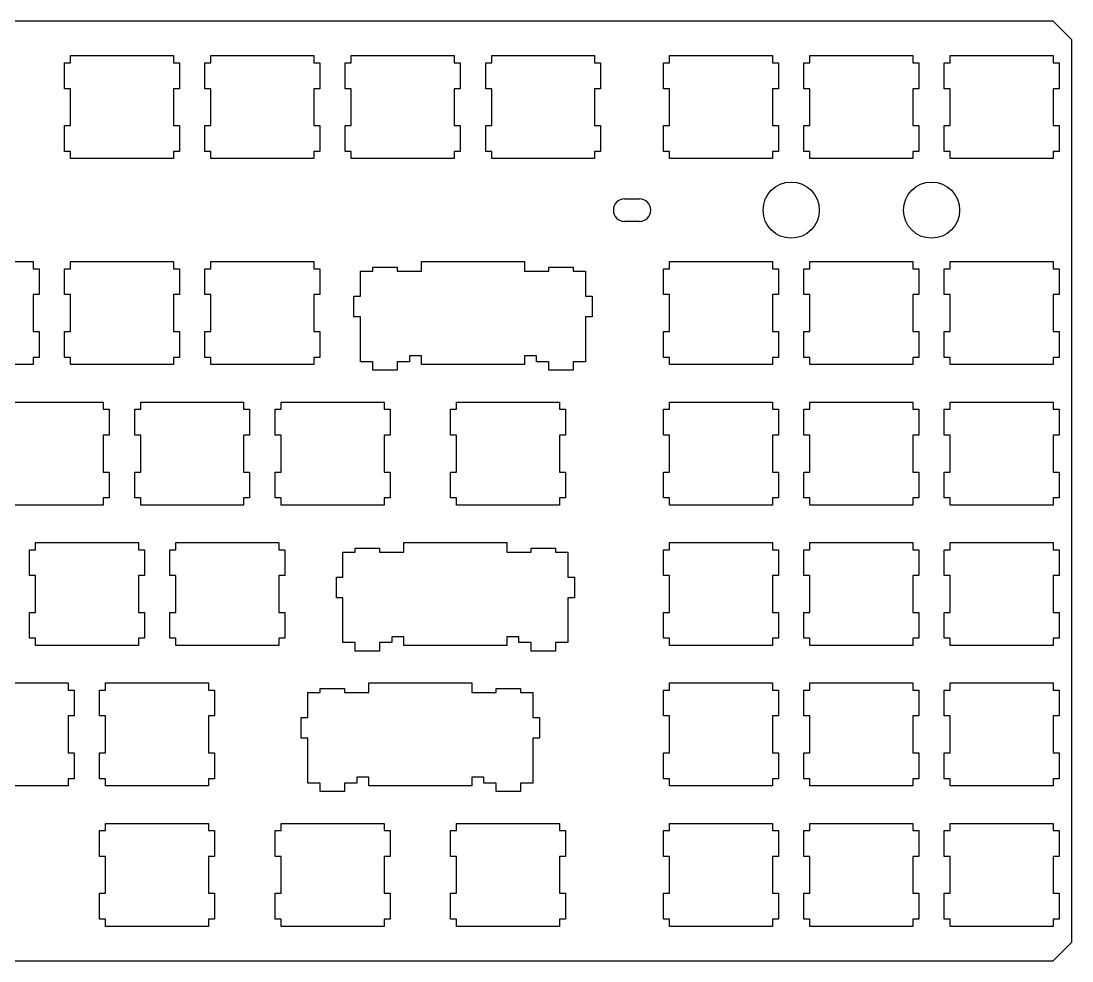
# Model space of a CAD drawing. Header units: inches. Extents: x 0.1 to 13.8, y 0.2 to 5.2.
# Drawn here: x 8.21 to 13.82, y 0.18 to 5.2 of the extents above; entities that cross this region are included whole.
import ezdxf

# ---------------------------------------------------------------- set-up
doc = ezdxf.new("R2010")
doc.units = ezdxf.units.IN
doc.header["$MEASUREMENT"] = 0
doc.layers.add('BLACK', color=1, linetype='Continuous', true_color=0xff0000)

msp = doc.modelspace()

# ---------------------------------------------------------------- linework, layer by layer
at = {"layer": 'BLACK', "color": 7, "true_color": 0xffffff}
for p, q in [((13.725, 5.195), (0.225, 5.195)), ((13.825, 5.095), (13.725, 5.195)), ((13.825, 0.275), (13.825, 5.095)), ((8.475, 5.01), (9.025, 5.01)), ((8.475, 4.9714), (8.475, 5.01)), ((9.025, 5.01), (9.025, 4.9714)), ((9.225, 5.01), (9.775, 5.01)), ((9.225, 4.9714), (9.225, 5.01)), ((9.775, 5.01), (9.775, 4.9714)), ((9.975, 5.01), (10.525, 5.01)), ((9.975, 4.9714), (9.975, 5.01)), ((10.525, 5.01), (10.525, 4.9714)), ((10.725, 5.01), (11.275, 5.01)), ((10.725, 4.9714), (10.725, 5.01)), ((11.275, 5.01), (11.275, 4.9714)), ((11.675, 5.01), (12.225, 5.01)), ((11.675, 4.9714), (11.675, 5.01)), ((12.225, 5.01), (12.225, 4.9714)), ((12.425, 5.01), (12.975, 5.01)), ((12.425, 4.9714), (12.425, 5.01)), ((12.975, 5.01), (12.975, 4.9714)), ((13.175, 5.01), (13.725, 5.01)), ((13.175, 4.9714), (13.175, 5.01)), ((13.725, 5.01), (13.725, 4.9714)), ((8.443, 4.8336), (8.443, 4.9714)), ((8.443, 4.9714), (8.475, 4.9714)), ((9.025, 4.9714), (9.057, 4.9714)), ((9.057, 4.9714), (9.057, 4.8336)), ((9.193, 4.8336), (9.193, 4.9714)), ((9.193, 4.9714), (9.225, 4.9714)), ((9.775, 4.9714), (9.807, 4.9714)), ((9.807, 4.9714), (9.807, 4.8336)), ((9.943, 4.8336), (9.943, 4.9714)), ((9.943, 4.9714), (9.975, 4.9714)), ((10.525, 4.9714), (10.557, 4.9714)), ((10.557, 4.9714), (10.557, 4.8336)), ((10.693, 4.8336), (10.693, 4.9714)), ((10.693, 4.9714), (10.725, 4.9714)), ((11.275, 4.9714), (11.307, 4.9714)), ((11.307, 4.9714), (11.307, 4.8336)), ((11.643, 4.8336), (11.643, 4.9714)), ((11.643, 4.9714), (11.675, 4.9714)), ((12.225, 4.9714), (12.257, 4.9714)), ((12.257, 4.9714), (12.257, 4.8336)), ((12.393, 4.8336), (12.393, 4.9714)), ((12.393, 4.9714), (12.425, 4.9714)), ((12.975, 4.9714), (13.007, 4.9714)), ((13.007, 4.9714), (13.007, 4.8336)), ((13.143, 4.8336), (13.143, 4.9714)), ((13.143, 4.9714), (13.175, 4.9714)), ((13.725, 4.9714), (13.757, 4.9714)), ((13.757, 4.9714), (13.757, 4.8336)), ((8.475, 4.8336), (8.443, 4.8336)), ((8.475, 4.6364), (8.475, 4.8336)), ((9.057, 4.8336), (9.025, 4.8336)), ((9.025, 4.8336), (9.025, 4.6364)), ((9.225, 4.8336), (9.193, 4.8336)), ((9.225, 4.6364), (9.225, 4.8336)), ((9.807, 4.8336), (9.775, 4.8336)), ((9.775, 4.8336), (9.775, 4.6364)), ((9.975, 4.8336), (9.943, 4.8336)), ((9.975, 4.6364), (9.975, 4.8336)), ((10.557, 4.8336), (10.525, 4.8336)), ((10.525, 4.8336), (10.525, 4.6364)), ((10.725, 4.8336), (10.693, 4.8336)), ((10.725, 4.6364), (10.725, 4.8336)), ((11.307, 4.8336), (11.275, 4.8336)), ((11.275, 4.8336), (11.275, 4.6364)), ((11.675, 4.8336), (11.643, 4.8336)), ((11.675, 4.6364), (11.675, 4.8336)), ((12.257, 4.8336), (12.225, 4.8336)), ((12.225, 4.8336), (12.225, 4.6364)), ((12.425, 4.8336), (12.393, 4.8336)), ((12.425, 4.6364), (12.425, 4.8336)), ((13.007, 4.8336), (12.975, 4.8336)), ((12.975, 4.8336), (12.975, 4.6364)), ((13.175, 4.8336), (13.143, 4.8336)), ((13.175, 4.6364), (13.175, 4.8336)), ((13.757, 4.8336), (13.725, 4.8336)), ((13.725, 4.8336), (13.725, 4.6364)), ((8.443, 4.4986), (8.443, 4.6364)), ((8.443, 4.6364), (8.475, 4.6364)), ((9.025, 4.6364), (9.057, 4.6364)), ((9.057, 4.6364), (9.057, 4.4986)), ((9.193, 4.4986), (9.193, 4.6364)), ((9.193, 4.6364), (9.225, 4.6364)), ((9.775, 4.6364), (9.807, 4.6364)), ((9.807, 4.6364), (9.807, 4.4986)), ((9.943, 4.4986), (9.943, 4.6364)), ((9.943, 4.6364), (9.975, 4.6364)), ((10.525, 4.6364), (10.557, 4.6364)), ((10.557, 4.6364), (10.557, 4.4986)), ((10.693, 4.4986), (10.693, 4.6364)), ((10.693, 4.6364), (10.725, 4.6364)), ((11.275, 4.6364), (11.307, 4.6364)), ((11.307, 4.6364), (11.307, 4.4986)), ((11.643, 4.4986), (11.643, 4.6364)), ((11.643, 4.6364), (11.675, 4.6364)), ((12.225, 4.6364), (12.257, 4.6364)), ((12.257, 4.6364), (12.257, 4.4986)), ((12.393, 4.4986), (12.393, 4.6364)), ((12.393, 4.6364), (12.425, 4.6364)), ((12.975, 4.6364), (13.007, 4.6364)), ((13.007, 4.6364), (13.007, 4.4986)), ((13.143, 4.4986), (13.143, 4.6364)), ((13.143, 4.6364), (13.175, 4.6364)), ((13.725, 4.6364), (13.757, 4.6364)), ((13.757, 4.6364), (13.757, 4.4986)), ((8.475, 4.4986), (8.443, 4.4986)), ((8.475, 4.46), (8.475, 4.4986)), ((9.057, 4.4986), (9.025, 4.4986)), ((9.025, 4.4986), (9.025, 4.46)), ((9.225, 4.4986), (9.193, 4.4986)), ((9.225, 4.46), (9.225, 4.4986)), ((9.807, 4.4986), (9.775, 4.4986)), ((9.775, 4.4986), (9.775, 4.46)), ((9.975, 4.4986), (9.943, 4.4986)), ((9.975, 4.46), (9.975, 4.4986)), ((10.557, 4.4986), (10.525, 4.4986)), ((10.525, 4.4986), (10.525, 4.46)), ((10.725, 4.4986), (10.693, 4.4986)), ((10.725, 4.46), (10.725, 4.4986)), ((11.307, 4.4986), (11.275, 4.4986)), ((11.275, 4.4986), (11.275, 4.46)), ((11.675, 4.4986), (11.643, 4.4986)), ((11.675, 4.46), (11.675, 4.4986)), ((12.257, 4.4986), (12.225, 4.4986)), ((12.225, 4.4986), (12.225, 4.46)), ((12.425, 4.4986), (12.393, 4.4986)), ((12.425, 4.46), (12.425, 4.4986)), ((13.007, 4.4986), (12.975, 4.4986)), ((12.975, 4.4986), (12.975, 4.46)), ((13.175, 4.4986), (13.143, 4.4986)), ((13.175, 4.46), (13.175, 4.4986)), ((13.757, 4.4986), (13.725, 4.4986)), ((13.725, 4.4986), (13.725, 4.46)), ((9.025, 4.46), (8.475, 4.46)), ((9.775, 4.46), (9.225, 4.46)), ((10.525, 4.46), (9.975, 4.46)), ((11.275, 4.46), (10.725, 4.46)), ((12.225, 4.46), (11.675, 4.46)), ((12.975, 4.46), (12.425, 4.46)), ((13.725, 4.46), (13.175, 4.46)), ((11.435, 4.245), (11.515, 4.245)), ((11.515, 4.125), (11.435, 4.125)), ((7.725, 3.91), (8.275, 3.91)), ((8.275, 3.91), (8.275, 3.8714)), ((8.475, 3.91), (9.025, 3.91)), ((8.475, 3.8714), (8.475, 3.91)), ((9.025, 3.91), (9.025, 3.8714)), ((9.225, 3.91), (9.775, 3.91)), ((9.225, 3.8714), (9.225, 3.91)), ((9.775, 3.91), (9.775, 3.8714)), ((10.09, 3.859), (10.09, 3.88)), ((10.09, 3.88), (10.22, 3.88)), ((10.22, 3.88), (10.22, 3.859)), ((10.35, 3.91), (10.9, 3.91)), ((10.35, 3.859), (10.35, 3.91)), ((10.9, 3.91), (10.9, 3.859)), ((11.03, 3.859), (11.03, 3.88)), ((11.03, 3.88), (11.16, 3.88)), ((11.16, 3.88), (11.16, 3.859)), ((11.675, 3.91), (12.225, 3.91)), ((11.675, 3.8714), (11.675, 3.91)), ((12.225, 3.91), (12.225, 3.8714)), ((12.425, 3.91), (12.975, 3.91)), ((12.425, 3.8714), (12.425, 3.91)), ((12.975, 3.91), (12.975, 3.8714)), ((13.175, 3.91), (13.725, 3.91)), ((13.175, 3.8714), (13.175, 3.91)), ((13.725, 3.91), (13.725, 3.8714)), ((8.275, 3.8714), (8.307, 3.8714)), ((8.307, 3.8714), (8.307, 3.7336)), ((8.443, 3.7336), (8.443, 3.8714)), ((8.443, 3.8714), (8.475, 3.8714)), ((9.025, 3.8714), (9.057, 3.8714)), ((9.057, 3.8714), (9.057, 3.7336)), ((9.193, 3.7336), (9.193, 3.8714)), ((9.193, 3.8714), (9.225, 3.8714)), ((9.775, 3.8714), (9.807, 3.8714)), ((9.807, 3.8714), (9.807, 3.7336)), ((10.024, 3.725), (10.024, 3.859)), ((10.024, 3.859), (10.09, 3.859)), ((10.22, 3.859), (10.35, 3.859)), ((10.9, 3.859), (11.03, 3.859)), ((11.16, 3.859), (11.226, 3.859)), ((11.226, 3.859), (11.226, 3.725)), ((11.643, 3.7336), (11.643, 3.8714)), ((11.643, 3.8714), (11.675, 3.8714)), ((12.225, 3.8714), (12.257, 3.8714)), ((12.257, 3.8714), (12.257, 3.7336)), ((12.393, 3.7336), (12.393, 3.8714)), ((12.393, 3.8714), (12.425, 3.8714)), ((12.975, 3.8714), (13.007, 3.8714)), ((13.007, 3.8714), (13.007, 3.7336)), ((13.143, 3.7336), (13.143, 3.8714)), ((13.143, 3.8714), (13.175, 3.8714)), ((13.725, 3.8714), (13.757, 3.8714)), ((13.757, 3.8714), (13.757, 3.7336)), ((8.307, 3.7336), (8.275, 3.7336)), ((8.275, 3.7336), (8.275, 3.5364)), ((8.475, 3.7336), (8.443, 3.7336)), ((8.475, 3.5364), (8.475, 3.7336)), ((9.057, 3.7336), (9.025, 3.7336)), ((9.025, 3.7336), (9.025, 3.5364)), ((9.225, 3.7336), (9.193, 3.7336)), ((9.225, 3.5364), (9.225, 3.7336)), ((9.807, 3.7336), (9.775, 3.7336)), ((9.775, 3.7336), (9.775, 3.5364)), ((9.989, 3.615), (9.989, 3.725)), ((9.989, 3.725), (10.024, 3.725)), ((11.226, 3.725), (11.261, 3.725)), ((11.261, 3.725), (11.261, 3.615)), ((11.675, 3.7336), (11.643, 3.7336)), ((11.675, 3.5364), (11.675, 3.7336)), ((12.257, 3.7336), (12.225, 3.7336)), ((12.225, 3.7336), (12.225, 3.5364)), ((12.425, 3.7336), (12.393, 3.7336)), ((12.425, 3.5364), (12.425, 3.7336)), ((13.007, 3.7336), (12.975, 3.7336)), ((12.975, 3.7336), (12.975, 3.5364)), ((13.175, 3.7336), (13.143, 3.7336)), ((13.175, 3.5364), (13.175, 3.7336)), ((13.757, 3.7336), (13.725, 3.7336)), ((13.725, 3.7336), (13.725, 3.5364)), ((10.024, 3.615), (9.989, 3.615)), ((10.024, 3.375), (10.024, 3.615)), ((11.261, 3.615), (11.226, 3.615)), ((11.226, 3.615), (11.226, 3.375)), ((8.275, 3.5364), (8.307, 3.5364)), ((8.307, 3.5364), (8.307, 3.3986)), ((8.443, 3.3986), (8.443, 3.5364)), ((8.443, 3.5364), (8.475, 3.5364)), ((9.025, 3.5364), (9.057, 3.5364)), ((9.057, 3.5364), (9.057, 3.3986)), ((9.193, 3.3986), (9.193, 3.5364)), ((9.193, 3.5364), (9.225, 3.5364)), ((9.775, 3.5364), (9.807, 3.5364)), ((9.807, 3.5364), (9.807, 3.3986)), ((11.643, 3.3986), (11.643, 3.5364)), ((11.643, 3.5364), (11.675, 3.5364)), ((12.225, 3.5364), (12.257, 3.5364)), ((12.257, 3.5364), (12.257, 3.3986)), ((12.393, 3.3986), (12.393, 3.5364)), ((12.393, 3.5364), (12.425, 3.5364)), ((12.975, 3.5364), (13.007, 3.5364)), ((13.007, 3.5364), (13.007, 3.3986)), ((13.143, 3.3986), (13.143, 3.5364)), ((13.143, 3.5364), (13.175, 3.5364)), ((13.725, 3.5364), (13.757, 3.5364)), ((13.757, 3.5364), (13.757, 3.3986)), ((8.307, 3.3986), (8.275, 3.3986)), ((8.275, 3.3986), (8.275, 3.36)), ((8.475, 3.3986), (8.443, 3.3986)), ((8.475, 3.36), (8.475, 3.3986)), ((9.057, 3.3986), (9.025, 3.3986)), ((9.025, 3.3986), (9.025, 3.36)), ((9.225, 3.3986), (9.193, 3.3986)), ((9.225, 3.36), (9.225, 3.3986)), ((9.807, 3.3986), (9.775, 3.3986)), ((9.775, 3.3986), (9.775, 3.36)), ((10.09, 3.375), (10.024, 3.375)), ((10.09, 3.33), (10.09, 3.375)), ((10.286, 3.375), (10.22, 3.375)), ((10.22, 3.375), (10.22, 3.33)), ((10.35, 3.406), (10.286, 3.406)), ((10.286, 3.406), (10.286, 3.375)), ((10.35, 3.36), (10.35, 3.406)), ((10.964, 3.406), (10.9, 3.406)), ((10.9, 3.406), (10.9, 3.36)), ((10.964, 3.375), (10.964, 3.406)), ((11.03, 3.375), (10.964, 3.375)), ((11.03, 3.33), (11.03, 3.375)), ((11.226, 3.375), (11.16, 3.375)), ((11.16, 3.375), (11.16, 3.33)), ((11.675, 3.3986), (11.643, 3.3986)), ((11.675, 3.36), (11.675, 3.3986)), ((12.257, 3.3986), (12.225, 3.3986)), ((12.225, 3.3986), (12.225, 3.36)), ((12.425, 3.3986), (12.393, 3.3986)), ((12.425, 3.36), (12.425, 3.3986)), ((13.007, 3.3986), (12.975, 3.3986)), ((12.975, 3.3986), (12.975, 3.36)), ((13.175, 3.3986), (13.143, 3.3986)), ((13.175, 3.36), (13.175, 3.3986)), ((13.757, 3.3986), (13.725, 3.3986)), ((13.725, 3.3986), (13.725, 3.36)), ((8.275, 3.36), (7.725, 3.36)), ((9.025, 3.36), (8.475, 3.36)), ((9.775, 3.36), (9.225, 3.36)), ((10.22, 3.33), (10.09, 3.33)), ((10.9, 3.36), (10.35, 3.36)), ((11.16, 3.33), (11.03, 3.33)), ((12.225, 3.36), (11.675, 3.36)), ((12.975, 3.36), (12.425, 3.36)), ((13.725, 3.36), (13.175, 3.36)), ((8.1, 3.16), (8.65, 3.16)), ((8.65, 3.16), (8.65, 3.1214)), ((8.85, 3.16), (9.4, 3.16)), ((8.85, 3.1214), (8.85, 3.16)), ((9.4, 3.16), (9.4, 3.1214)), ((9.6, 3.16), (10.15, 3.16)), ((9.6, 3.1214), (9.6, 3.16)), ((10.15, 3.16), (10.15, 3.1214)), ((10.5375, 3.16), (11.0875, 3.16)), ((10.5375, 3.1214), (10.5375, 3.16)), ((11.0875, 3.16), (11.0875, 3.1214)), ((11.675, 3.16), (12.225, 3.16)), ((11.675, 3.1214), (11.675, 3.16)), ((12.225, 3.16), (12.225, 3.1214)), ((12.425, 3.16), (12.975, 3.16)), ((12.425, 3.1214), (12.425, 3.16)), ((12.975, 3.16), (12.975, 3.1214)), ((13.175, 3.16), (13.725, 3.16)), ((13.175, 3.1214), (13.175, 3.16)), ((13.725, 3.16), (13.725, 3.1214)), ((8.65, 3.1214), (8.682, 3.1214)), ((8.682, 3.1214), (8.682, 2.9836)), ((8.818, 2.9836), (8.818, 3.1214)), ((8.818, 3.1214), (8.85, 3.1214)), ((9.4, 3.1214), (9.432, 3.1214)), ((9.432, 3.1214), (9.432, 2.9836)), ((9.568, 2.9836), (9.568, 3.1214)), ((9.568, 3.1214), (9.6, 3.1214)), ((10.15, 3.1214), (10.182, 3.1214)), ((10.182, 3.1214), (10.182, 2.9836)), ((10.5055, 2.9836), (10.5055, 3.1214)), ((10.5055, 3.1214), (10.5375, 3.1214)), ((11.0875, 3.1214), (11.1195, 3.1214)), ((11.1195, 3.1214), (11.1195, 2.9836)), ((11.643, 2.9836), (11.643, 3.1214)), ((11.643, 3.1214), (11.675, 3.1214)), ((12.225, 3.1214), (12.257, 3.1214)), ((12.257, 3.1214), (12.257, 2.9836)), ((12.393, 2.9836), (12.393, 3.1214)), ((12.393, 3.1214), (12.425, 3.1214)), ((12.975, 3.1214), (13.007, 3.1214)), ((13.007, 3.1214), (13.007, 2.9836)), ((13.143, 2.9836), (13.143, 3.1214)), ((13.143, 3.1214), (13.175, 3.1214)), ((13.725, 3.1214), (13.757, 3.1214)), ((13.757, 3.1214), (13.757, 2.9836)), ((8.682, 2.9836), (8.65, 2.9836)), ((8.65, 2.9836), (8.65, 2.7864)), ((8.85, 2.9836), (8.818, 2.9836)), ((8.85, 2.7864), (8.85, 2.9836)), ((9.432, 2.9836), (9.4, 2.9836)), ((9.4, 2.9836), (9.4, 2.7864)), ((9.6, 2.9836), (9.568, 2.9836)), ((9.6, 2.7864), (9.6, 2.9836)), ((10.182, 2.9836), (10.15, 2.9836)), ((10.15, 2.9836), (10.15, 2.7864)), ((10.5375, 2.9836), (10.5055, 2.9836)), ((10.5375, 2.7864), (10.5375, 2.9836)), ((11.1195, 2.9836), (11.0875, 2.9836)), ((11.0875, 2.9836), (11.0875, 2.7864)), ((11.675, 2.9836), (11.643, 2.9836)), ((11.675, 2.7864), (11.675, 2.9836)), ((12.257, 2.9836), (12.225, 2.9836)), ((12.225, 2.9836), (12.225, 2.7864)), ((12.425, 2.9836), (12.393, 2.9836)), ((12.425, 2.7864), (12.425, 2.9836)), ((13.007, 2.9836), (12.975, 2.9836)), ((12.975, 2.9836), (12.975, 2.7864)), ((13.175, 2.9836), (13.143, 2.9836)), ((13.175, 2.7864), (13.175, 2.9836)), ((13.757, 2.9836), (13.725, 2.9836)), ((13.725, 2.9836), (13.725, 2.7864)), ((8.65, 2.7864), (8.682, 2.7864)), ((8.682, 2.7864), (8.682, 2.6486)), ((8.818, 2.6486), (8.818, 2.7864)), ((8.818, 2.7864), (8.85, 2.7864)), ((9.4, 2.7864), (9.432, 2.7864)), ((9.432, 2.7864), (9.432, 2.6486)), ((9.568, 2.6486), (9.568, 2.7864)), ((9.568, 2.7864), (9.6, 2.7864)), ((10.15, 2.7864), (10.182, 2.7864)), ((10.182, 2.7864), (10.182, 2.6486)), ((10.5055, 2.6486), (10.5055, 2.7864)), ((10.5055, 2.7864), (10.5375, 2.7864)), ((11.0875, 2.7864), (11.1195, 2.7864)), ((11.1195, 2.7864), (11.1195, 2.6486)), ((11.643, 2.6486), (11.643, 2.7864)), ((11.643, 2.7864), (11.675, 2.7864)), ((12.225, 2.7864), (12.257, 2.7864)), ((12.257, 2.7864), (12.257, 2.6486)), ((12.393, 2.6486), (12.393, 2.7864)), ((12.393, 2.7864), (12.425, 2.7864)), ((12.975, 2.7864), (13.007, 2.7864)), ((13.007, 2.7864), (13.007, 2.6486)), ((13.143, 2.6486), (13.143, 2.7864)), ((13.143, 2.7864), (13.175, 2.7864)), ((13.725, 2.7864), (13.757, 2.7864)), ((13.757, 2.7864), (13.757, 2.6486)), ((8.682, 2.6486), (8.65, 2.6486)), ((8.65, 2.6486), (8.65, 2.61)), ((8.85, 2.6486), (8.818, 2.6486)), ((8.85, 2.61), (8.85, 2.6486)), ((9.432, 2.6486), (9.4, 2.6486)), ((9.4, 2.6486), (9.4, 2.61)), ((9.6, 2.6486), (9.568, 2.6486)), ((9.6, 2.61), (9.6, 2.6486)), ((10.182, 2.6486), (10.15, 2.6486)), ((10.15, 2.6486), (10.15, 2.61)), ((10.5375, 2.6486), (10.5055, 2.6486)), ((10.5375, 2.61), (10.5375, 2.6486)), ((11.1195, 2.6486), (11.0875, 2.6486)), ((11.0875, 2.6486), (11.0875, 2.61)), ((11.675, 2.6486), (11.643, 2.6486)), ((11.675, 2.61), (11.675, 2.6486)), ((12.257, 2.6486), (12.225, 2.6486)), ((12.225, 2.6486), (12.225, 2.61)), ((12.425, 2.6486), (12.393, 2.6486)), ((12.425, 2.61), (12.425, 2.6486)), ((13.007, 2.6486), (12.975, 2.6486)), ((12.975, 2.6486), (12.975, 2.61)), ((13.175, 2.6486), (13.143, 2.6486)), ((13.175, 2.61), (13.175, 2.6486)), ((13.757, 2.6486), (13.725, 2.6486)), ((13.725, 2.6486), (13.725, 2.61)), ((8.65, 2.61), (8.1, 2.61)), ((9.4, 2.61), (8.85, 2.61)), ((10.15, 2.61), (9.6, 2.61)), ((11.0875, 2.61), (10.5375, 2.61)), ((12.225, 2.61), (11.675, 2.61)), ((12.975, 2.61), (12.425, 2.61)), ((13.725, 2.61), (13.175, 2.61)), ((8.2555, 2.2336), (8.2555, 2.3714)), ((8.2555, 2.3714), (8.2875, 2.3714)), ((8.2875, 2.41), (8.8375, 2.41)), ((8.2875, 2.3714), (8.2875, 2.41)), ((8.8375, 2.41), (8.8375, 2.3714)), ((8.8375, 2.3714), (8.8695, 2.3714)), ((8.8695, 2.3714), (8.8695, 2.2336)), ((9.0055, 2.2336), (9.0055, 2.3714)), ((9.0055, 2.3714), (9.0375, 2.3714)), ((9.0375, 2.41), (9.5875, 2.41)), ((9.0375, 2.3714), (9.0375, 2.41)), ((9.5875, 2.41), (9.5875, 2.3714)), ((9.5875, 2.3714), (9.6195, 2.3714)), ((9.6195, 2.3714), (9.6195, 2.2336)), ((9.9303, 2.225), (9.9303, 2.359)), ((9.9303, 2.359), (9.9963, 2.359)), ((9.9963, 2.359), (9.9963, 2.38)), ((9.9963, 2.38), (10.1263, 2.38)), ((10.1263, 2.38), (10.1263, 2.359)), ((10.1263, 2.359), (10.2563, 2.359)), ((10.2563, 2.41), (10.8063, 2.41)), ((10.2563, 2.359), (10.2563, 2.41)), ((10.8063, 2.41), (10.8063, 2.359)), ((10.8063, 2.359), (10.9363, 2.359)), ((10.9363, 2.359), (10.9363, 2.38)), ((10.9363, 2.38), (11.0663, 2.38)), ((11.0663, 2.38), (11.0663, 2.359)), ((11.0663, 2.359), (11.1323, 2.359)), ((11.1323, 2.359), (11.1323, 2.225)), ((11.643, 2.2336), (11.643, 2.3714)), ((11.643, 2.3714), (11.675, 2.3714)), ((11.675, 2.41), (12.225, 2.41)), ((11.675, 2.3714), (11.675, 2.41)), ((12.225, 2.41), (12.225, 2.3714)), ((12.225, 2.3714), (12.257, 2.3714)), ((12.257, 2.3714), (12.257, 2.2336)), ((12.393, 2.2336), (12.393, 2.3714)), ((12.393, 2.3714), (12.425, 2.3714)), ((12.425, 2.41), (12.975, 2.41)), ((12.425, 2.3714), (12.425, 2.41)), ((12.975, 2.41), (12.975, 2.3714)), ((12.975, 2.3714), (13.007, 2.3714)), ((13.007, 2.3714), (13.007, 2.2336)), ((13.143, 2.2336), (13.143, 2.3714)), ((13.143, 2.3714), (13.175, 2.3714)), ((13.175, 2.41), (13.725, 2.41)), ((13.175, 2.3714), (13.175, 2.41)), ((13.725, 2.41), (13.725, 2.3714)), ((13.725, 2.3714), (13.757, 2.3714)), ((13.757, 2.3714), (13.757, 2.2336)), ((8.2875, 2.2336), (8.2555, 2.2336)), ((8.2875, 2.0364), (8.2875, 2.2336)), ((8.8695, 2.2336), (8.8375, 2.2336)), ((8.8375, 2.2336), (8.8375, 2.0364)), ((9.0375, 2.2336), (9.0055, 2.2336)), ((9.0375, 2.0364), (9.0375, 2.2336)), ((9.6195, 2.2336), (9.5875, 2.2336)), ((9.5875, 2.2336), (9.5875, 2.0364)), ((9.8953, 2.115), (9.8953, 2.225)), ((9.8953, 2.225), (9.9303, 2.225)), ((11.1323, 2.225), (11.1673, 2.225)), ((11.1673, 2.225), (11.1673, 2.115)), ((11.675, 2.2336), (11.643, 2.2336)), ((11.675, 2.0364), (11.675, 2.2336)), ((12.257, 2.2336), (12.225, 2.2336)), ((12.225, 2.2336), (12.225, 2.0364)), ((12.425, 2.2336), (12.393, 2.2336)), ((12.425, 2.0364), (12.425, 2.2336)), ((13.007, 2.2336), (12.975, 2.2336)), ((12.975, 2.2336), (12.975, 2.0364)), ((13.175, 2.2336), (13.143, 2.2336)), ((13.175, 2.0364), (13.175, 2.2336)), ((13.757, 2.2336), (13.725, 2.2336)), ((13.725, 2.2336), (13.725, 2.0364)), ((9.9303, 2.115), (9.8953, 2.115)), ((9.9303, 1.875), (9.9303, 2.115)), ((11.1673, 2.115), (11.1323, 2.115)), ((11.1323, 2.115), (11.1323, 1.875)), ((8.2555, 1.8986), (8.2555, 2.0364)), ((8.2555, 2.0364), (8.2875, 2.0364)), ((8.8375, 2.0364), (8.8695, 2.0364)), ((8.8695, 2.0364), (8.8695, 1.8986)), ((9.0055, 1.8986), (9.0055, 2.0364)), ((9.0055, 2.0364), (9.0375, 2.0364)), ((9.5875, 2.0364), (9.6195, 2.0364)), ((9.6195, 2.0364), (9.6195, 1.8986)), ((11.643, 1.8986), (11.643, 2.0364)), ((11.643, 2.0364), (11.675, 2.0364)), ((12.225, 2.0364), (12.257, 2.0364)), ((12.257, 2.0364), (12.257, 1.8986)), ((12.393, 1.8986), (12.393, 2.0364)), ((12.393, 2.0364), (12.425, 2.0364)), ((12.975, 2.0364), (13.007, 2.0364)), ((13.007, 2.0364), (13.007, 1.8986)), ((13.143, 1.8986), (13.143, 2.0364)), ((13.143, 2.0364), (13.175, 2.0364)), ((13.725, 2.0364), (13.757, 2.0364)), ((13.757, 2.0364), (13.757, 1.8986)), ((8.2875, 1.8986), (8.2555, 1.8986)), ((8.2875, 1.86), (8.2875, 1.8986)), ((8.8375, 1.86), (8.2875, 1.86)), ((8.8695, 1.8986), (8.8375, 1.8986)), ((8.8375, 1.8986), (8.8375, 1.86)), ((9.0375, 1.8986), (9.0055, 1.8986)), ((9.0375, 1.86), (9.0375, 1.8986)), ((9.5875, 1.86), (9.0375, 1.86)), ((9.6195, 1.8986), (9.5875, 1.8986)), ((9.5875, 1.8986), (9.5875, 1.86)), ((9.9963, 1.875), (9.9303, 1.875)), ((9.9963, 1.83), (9.9963, 1.875)), ((10.1923, 1.875), (10.1263, 1.875)), ((10.1263, 1.875), (10.1263, 1.83)), ((10.2563, 1.906), (10.1923, 1.906)), ((10.1923, 1.906), (10.1923, 1.875)), ((10.2563, 1.86), (10.2563, 1.906)), ((10.8063, 1.86), (10.2563, 1.86)), ((10.8703, 1.906), (10.8063, 1.906)), ((10.8063, 1.906), (10.8063, 1.86)), ((10.8703, 1.875), (10.8703, 1.906)), ((10.9363, 1.875), (10.8703, 1.875)), ((10.9363, 1.83), (10.9363, 1.875)), ((11.1323, 1.875), (11.0663, 1.875)), ((11.0663, 1.875), (11.0663, 1.83)), ((11.675, 1.8986), (11.643, 1.8986)), ((11.675, 1.86), (11.675, 1.8986)), ((12.225, 1.86), (11.675, 1.86)), ((12.257, 1.8986), (12.225, 1.8986)), ((12.225, 1.8986), (12.225, 1.86)), ((12.425, 1.8986), (12.393, 1.8986)), ((12.425, 1.86), (12.425, 1.8986)), ((12.975, 1.86), (12.425, 1.86)), ((13.007, 1.8986), (12.975, 1.8986)), ((12.975, 1.8986), (12.975, 1.86)), ((13.175, 1.8986), (13.143, 1.8986)), ((13.175, 1.86), (13.175, 1.8986)), ((13.725, 1.86), (13.175, 1.86)), ((13.757, 1.8986), (13.725, 1.8986)), ((13.725, 1.8986), (13.725, 1.86)), ((10.1263, 1.83), (9.9963, 1.83)), ((11.0663, 1.83), (10.9363, 1.83)), ((7.9125, 1.66), (8.4625, 1.66)), ((8.4625, 1.66), (8.4625, 1.6214)), ((8.6625, 1.66), (9.2125, 1.66)), ((8.6625, 1.6214), (8.6625, 1.66)), ((9.2125, 1.66), (9.2125, 1.6214)), ((9.8088, 1.609), (9.8088, 1.63)), ((9.8088, 1.63), (9.9388, 1.63)), ((9.9388, 1.63), (9.9388, 1.609)), ((10.0688, 1.66), (10.6188, 1.66)), ((10.0688, 1.609), (10.0688, 1.66)), ((10.6188, 1.66), (10.6188, 1.609)), ((10.7488, 1.609), (10.7488, 1.63)), ((10.7488, 1.63), (10.8788, 1.63)), ((10.8788, 1.63), (10.8788, 1.609)), ((11.675, 1.66), (12.225, 1.66)), ((11.675, 1.6214), (11.675, 1.66)), ((12.225, 1.66), (12.225, 1.6214)), ((12.425, 1.66), (12.975, 1.66)), ((12.425, 1.6214), (12.425, 1.66)), ((12.975, 1.66), (12.975, 1.6214)), ((13.175, 1.66), (13.725, 1.66)), ((13.175, 1.6214), (13.175, 1.66)), ((13.725, 1.66), (13.725, 1.6214)), ((8.4625, 1.6214), (8.4945, 1.6214)), ((8.4945, 1.6214), (8.4945, 1.4836)), ((8.6305, 1.4836), (8.6305, 1.6214)), ((8.6305, 1.6214), (8.6625, 1.6214)), ((9.2125, 1.6214), (9.2445, 1.6214)), ((9.2445, 1.6214), (9.2445, 1.4836)), ((9.7428, 1.475), (9.7428, 1.609)), ((9.7428, 1.609), (9.8088, 1.609)), ((9.9388, 1.609), (10.0688, 1.609)), ((10.6188, 1.609), (10.7488, 1.609)), ((10.8788, 1.609), (10.9448, 1.609)), ((10.9448, 1.609), (10.9448, 1.475)), ((11.643, 1.4836), (11.643, 1.6214)), ((11.643, 1.6214), (11.675, 1.6214)), ((12.225, 1.6214), (12.257, 1.6214)), ((12.257, 1.6214), (12.257, 1.4836)), ((12.393, 1.4836), (12.393, 1.6214)), ((12.393, 1.6214), (12.425, 1.6214)), ((12.975, 1.6214), (13.007, 1.6214)), ((13.007, 1.6214), (13.007, 1.4836)), ((13.143, 1.4836), (13.143, 1.6214)), ((13.143, 1.6214), (13.175, 1.6214)), ((13.725, 1.6214), (13.757, 1.6214)), ((13.757, 1.6214), (13.757, 1.4836)), ((8.4945, 1.4836), (8.4625, 1.4836)), ((8.4625, 1.4836), (8.4625, 1.2864)), ((8.6625, 1.4836), (8.6305, 1.4836)), ((8.6625, 1.2864), (8.6625, 1.4836)), ((9.2445, 1.4836), (9.2125, 1.4836)), ((9.2125, 1.4836), (9.2125, 1.2864)), ((9.7078, 1.365), (9.7078, 1.475)), ((9.7078, 1.475), (9.7428, 1.475)), ((10.9448, 1.475), (10.9798, 1.475)), ((10.9798, 1.475), (10.9798, 1.365)), ((11.675, 1.4836), (11.643, 1.4836)), ((11.675, 1.2864), (11.675, 1.4836)), ((12.257, 1.4836), (12.225, 1.4836)), ((12.225, 1.4836), (12.225, 1.2864)), ((12.425, 1.4836), (12.393, 1.4836)), ((12.425, 1.2864), (12.425, 1.4836)), ((13.007, 1.4836), (12.975, 1.4836)), ((12.975, 1.4836), (12.975, 1.2864)), ((13.175, 1.4836), (13.143, 1.4836)), ((13.175, 1.2864), (13.175, 1.4836)), ((13.757, 1.4836), (13.725, 1.4836)), ((13.725, 1.4836), (13.725, 1.2864)), ((9.7428, 1.365), (9.7078, 1.365)), ((9.7428, 1.125), (9.7428, 1.365)), ((10.9798, 1.365), (10.9448, 1.365)), ((10.9448, 1.365), (10.9448, 1.125)), ((8.4625, 1.2864), (8.4945, 1.2864)), ((8.4945, 1.2864), (8.4945, 1.1486)), ((8.6305, 1.1486), (8.6305, 1.2864)), ((8.6305, 1.2864), (8.6625, 1.2864)), ((9.2125, 1.2864), (9.2445, 1.2864)), ((9.2445, 1.2864), (9.2445, 1.1486)), ((11.643, 1.1486), (11.643, 1.2864)), ((11.643, 1.2864), (11.675, 1.2864)), ((12.225, 1.2864), (12.257, 1.2864)), ((12.257, 1.2864), (12.257, 1.1486)), ((12.393, 1.1486), (12.393, 1.2864)), ((12.393, 1.2864), (12.425, 1.2864)), ((12.975, 1.2864), (13.007, 1.2864)), ((13.007, 1.2864), (13.007, 1.1486)), ((13.143, 1.1486), (13.143, 1.2864)), ((13.143, 1.2864), (13.175, 1.2864)), ((13.725, 1.2864), (13.757, 1.2864)), ((13.757, 1.2864), (13.757, 1.1486)), ((8.4945, 1.1486), (8.4625, 1.1486)), ((8.4625, 1.1486), (8.4625, 1.11)), ((8.6625, 1.1486), (8.6305, 1.1486)), ((8.6625, 1.11), (8.6625, 1.1486)), ((9.2445, 1.1486), (9.2125, 1.1486)), ((9.2125, 1.1486), (9.2125, 1.11)), ((9.8088, 1.125), (9.7428, 1.125)), ((9.8088, 1.08), (9.8088, 1.125)), ((10.0048, 1.125), (9.9388, 1.125)), ((9.9388, 1.125), (9.9388, 1.08)), ((10.0688, 1.156), (10.0048, 1.156)), ((10.0048, 1.156), (10.0048, 1.125)), ((10.0688, 1.11), (10.0688, 1.156)), ((10.6828, 1.156), (10.6188, 1.156)), ((10.6188, 1.156), (10.6188, 1.11)), ((10.6828, 1.125), (10.6828, 1.156)), ((10.7488, 1.125), (10.6828, 1.125)), ((10.7488, 1.08), (10.7488, 1.125)), ((10.9448, 1.125), (10.8788, 1.125)), ((10.8788, 1.125), (10.8788, 1.08)), ((11.675, 1.1486), (11.643, 1.1486)), ((11.675, 1.11), (11.675, 1.1486)), ((12.257, 1.1486), (12.225, 1.1486)), ((12.225, 1.1486), (12.225, 1.11)), ((12.425, 1.1486), (12.393, 1.1486)), ((12.425, 1.11), (12.425, 1.1486)), ((13.007, 1.1486), (12.975, 1.1486)), ((12.975, 1.1486), (12.975, 1.11)), ((13.175, 1.1486), (13.143, 1.1486)), ((13.175, 1.11), (13.175, 1.1486)), ((13.757, 1.1486), (13.725, 1.1486)), ((13.725, 1.1486), (13.725, 1.11)), ((8.4625, 1.11), (7.9125, 1.11)), ((9.2125, 1.11), (8.6625, 1.11)), ((9.9388, 1.08), (9.8088, 1.08)), ((10.6188, 1.11), (10.0688, 1.11)), ((10.8788, 1.08), (10.7488, 1.08)), ((12.225, 1.11), (11.675, 1.11)), ((12.975, 1.11), (12.425, 1.11)), ((13.725, 1.11), (13.175, 1.11)), ((8.6625, 0.91), (9.2125, 0.91)), ((8.6625, 0.8714), (8.6625, 0.91)), ((9.2125, 0.91), (9.2125, 0.8714)), ((9.6, 0.91), (10.15, 0.91)), ((9.6, 0.8714), (9.6, 0.91)), ((10.15, 0.91), (10.15, 0.8714)), ((10.5375, 0.91), (11.0875, 0.91)), ((10.5375, 0.8714), (10.5375, 0.91)), ((11.0875, 0.91), (11.0875, 0.8714)), ((11.675, 0.91), (12.225, 0.91)), ((11.675, 0.8714), (11.675, 0.91)), ((12.225, 0.91), (12.225, 0.8714)), ((12.425, 0.91), (12.975, 0.91)), ((12.425, 0.8714), (12.425, 0.91)), ((12.975, 0.91), (12.975, 0.8714)), ((13.175, 0.91), (13.725, 0.91)), ((13.175, 0.8714), (13.175, 0.91)), ((13.725, 0.91), (13.725, 0.8714)), ((8.6305, 0.7336), (8.6305, 0.8714)), ((8.6305, 0.8714), (8.6625, 0.8714)), ((9.2125, 0.8714), (9.2445, 0.8714)), ((9.2445, 0.8714), (9.2445, 0.7336)), ((9.568, 0.7336), (9.568, 0.8714)), ((9.568, 0.8714), (9.6, 0.8714)), ((10.15, 0.8714), (10.182, 0.8714)), ((10.182, 0.8714), (10.182, 0.7336)), ((10.5055, 0.7336), (10.5055, 0.8714)), ((10.5055, 0.8714), (10.5375, 0.8714)), ((11.0875, 0.8714), (11.1195, 0.8714)), ((11.1195, 0.8714), (11.1195, 0.7336)), ((11.643, 0.7336), (11.643, 0.8714)), ((11.643, 0.8714), (11.675, 0.8714)), ((12.225, 0.8714), (12.257, 0.8714)), ((12.257, 0.8714), (12.257, 0.7336)), ((12.393, 0.7336), (12.393, 0.8714)), ((12.393, 0.8714), (12.425, 0.8714)), ((12.975, 0.8714), (13.007, 0.8714)), ((13.007, 0.8714), (13.007, 0.7336)), ((13.143, 0.7336), (13.143, 0.8714)), ((13.143, 0.8714), (13.175, 0.8714)), ((13.725, 0.8714), (13.757, 0.8714)), ((13.757, 0.8714), (13.757, 0.7336)), ((8.6625, 0.7336), (8.6305, 0.7336)), ((8.6625, 0.5364), (8.6625, 0.7336)), ((9.2445, 0.7336), (9.2125, 0.7336)), ((9.2125, 0.7336), (9.2125, 0.5364)), ((9.6, 0.7336), (9.568, 0.7336)), ((9.6, 0.5364), (9.6, 0.7336)), ((10.182, 0.7336), (10.15, 0.7336)), ((10.15, 0.7336), (10.15, 0.5364)), ((10.5375, 0.7336), (10.5055, 0.7336)), ((10.5375, 0.5364), (10.5375, 0.7336)), ((11.1195, 0.7336), (11.0875, 0.7336)), ((11.0875, 0.7336), (11.0875, 0.5364)), ((11.675, 0.7336), (11.643, 0.7336)), ((11.675, 0.5364), (11.675, 0.7336)), ((12.257, 0.7336), (12.225, 0.7336)), ((12.225, 0.7336), (12.225, 0.5364)), ((12.425, 0.7336), (12.393, 0.7336)), ((12.425, 0.5364), (12.425, 0.7336)), ((13.007, 0.7336), (12.975, 0.7336)), ((12.975, 0.7336), (12.975, 0.5364)), ((13.175, 0.7336), (13.143, 0.7336)), ((13.175, 0.5364), (13.175, 0.7336)), ((13.757, 0.7336), (13.725, 0.7336)), ((13.725, 0.7336), (13.725, 0.5364)), ((8.6305, 0.3986), (8.6305, 0.5364)), ((8.6305, 0.5364), (8.6625, 0.5364)), ((9.2125, 0.5364), (9.2445, 0.5364)), ((9.2445, 0.5364), (9.2445, 0.3986)), ((9.568, 0.3986), (9.568, 0.5364)), ((9.568, 0.5364), (9.6, 0.5364)), ((10.15, 0.5364), (10.182, 0.5364)), ((10.182, 0.5364), (10.182, 0.3986)), ((10.5055, 0.3986), (10.5055, 0.5364)), ((10.5055, 0.5364), (10.5375, 0.5364)), ((11.0875, 0.5364), (11.1195, 0.5364)), ((11.1195, 0.5364), (11.1195, 0.3986)), ((11.643, 0.3986), (11.643, 0.5364)), ((11.643, 0.5364), (11.675, 0.5364)), ((12.225, 0.5364), (12.257, 0.5364)), ((12.257, 0.5364), (12.257, 0.3986)), ((12.393, 0.3986), (12.393, 0.5364)), ((12.393, 0.5364), (12.425, 0.5364)), ((12.975, 0.5364), (13.007, 0.5364)), ((13.007, 0.5364), (13.007, 0.3986)), ((13.143, 0.3986), (13.143, 0.5364)), ((13.143, 0.5364), (13.175, 0.5364)), ((13.725, 0.5364), (13.757, 0.5364)), ((13.757, 0.5364), (13.757, 0.3986)), ((8.6625, 0.3986), (8.6305, 0.3986)), ((8.6625, 0.36), (8.6625, 0.3986)), ((9.2445, 0.3986), (9.2125, 0.3986)), ((9.2125, 0.3986), (9.2125, 0.36)), ((9.6, 0.3986), (9.568, 0.3986)), ((9.6, 0.36), (9.6, 0.3986)), ((10.182, 0.3986), (10.15, 0.3986)), ((10.15, 0.3986), (10.15, 0.36)), ((10.5375, 0.3986), (10.5055, 0.3986)), ((10.5375, 0.36), (10.5375, 0.3986)), ((11.1195, 0.3986), (11.0875, 0.3986)), ((11.0875, 0.3986), (11.0875, 0.36)), ((11.675, 0.3986), (11.643, 0.3986)), ((11.675, 0.36), (11.675, 0.3986)), ((12.257, 0.3986), (12.225, 0.3986)), ((12.225, 0.3986), (12.225, 0.36)), ((12.425, 0.3986), (12.393, 0.3986)), ((12.425, 0.36), (12.425, 0.3986)), ((13.007, 0.3986), (12.975, 0.3986)), ((12.975, 0.3986), (12.975, 0.36)), ((13.175, 0.3986), (13.143, 0.3986)), ((13.175, 0.36), (13.175, 0.3986)), ((13.757, 0.3986), (13.725, 0.3986)), ((13.725, 0.3986), (13.725, 0.36)), ((9.2125, 0.36), (8.6625, 0.36)), ((10.15, 0.36), (9.6, 0.36)), ((11.0875, 0.36), (10.5375, 0.36)), ((12.225, 0.36), (11.675, 0.36)), ((12.975, 0.36), (12.425, 0.36)), ((13.725, 0.36), (13.175, 0.36)), ((13.725, 0.175), (13.825, 0.275)), ((0.225, 0.175), (13.725, 0.175))]:
    msp.add_line(p, q, dxfattribs=at)
for centre in [(12.325, 4.185), (13.075, 4.185)]:
    msp.add_circle(centre, 0.15, dxfattribs=at)
for centre, start, end in [((11.435, 4.185), 90, 180), ((11.515, 4.185), 0, 90), ((11.435, 4.185), 180, 270), ((11.515, 4.185), 270, 0)]:
    msp.add_arc(centre, 0.06, start, end, dxfattribs=at)

doc.saveas('drawing.dxf')
